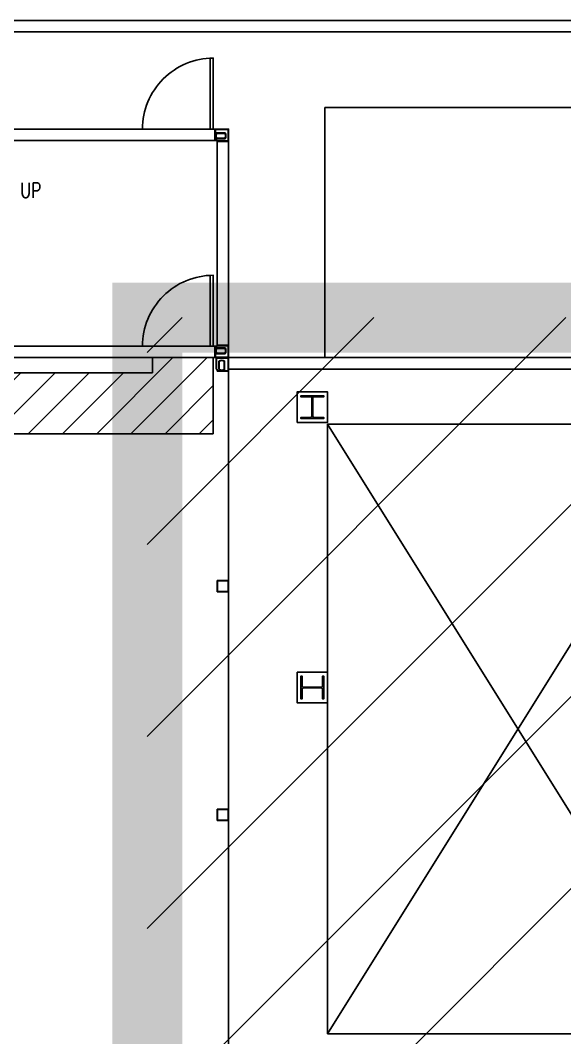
# Model space of a CAD drawing. Header units: millimetres. Extents: x 66027 to 360317, y -114806 to -64032.
# Drawn here: x 128079 to 128508, y -68839 to -68038 of the extents above; entities that cross this region are included whole.
import ezdxf

# ---------------------------------------------------------------- set-up
doc = ezdxf.new("R2010")
doc.units = ezdxf.units.MM
doc.header["$LTSCALE"] = 140
doc.linetypes.add('CENTER', pattern=[2, 1.25, -0.25, 0.25, -0.25])
doc.linetypes.add('PHANTOM2', pattern=[31.75, 15.875, -3.175, 3.175, -3.175, 3.175, -3.175])
for name, color, linetype in [('3', 3, 'Continuous'), ('C_CEN', 1, 'CENTER'), ('C_TEXT_01', 2, 'Continuous'), ('THERMAL INSULATED', 3, 'Continuous')]:
    doc.layers.add(name, color=color, linetype=linetype)
doc.layers.add('DITCH', color=7, linetype='Continuous', lineweight=0)
doc.styles.get("Standard").update_dxf_attribs({"font": 'romans.shx', "width": 0.75, "bigfont": 'whgtxt.shx'})

# ---------------------------------------------------------------- blocks, each defined once
blk = doc.blocks.new('KEY PLAN_NEW')
h = blk.add_hatch()
h.set_pattern_fill('ANSI31', color=253, scale=2)
h.set_pattern_definition([(45, (-1396.921, -1800.0236), (-4.490128, 4.490128), [])])
edge = h.paths.add_edge_path()
edge.add_line((-2006.86, -1075.94), (-2006.86, -1091.94))
edge.add_line((-2006.86, -1091.94), (-2067.86, -1091.94))
edge.add_line((-2067.86, -1091.94), (-2067.86, -1375.94))
edge.add_line((-2067.86, -1375.94), (-2006.86, -1375.94))
edge.add_line((-2006.86, -1375.94), (-2006.86, -1391.94))
edge.add_line((-2006.86, -1391.94), (-2007.86, -1391.94))
edge.add_line((-2007.86, -1391.94), (-2007.86, -1488.94))
edge.add_line((-2007.86, -1488.94), (-2008.31, -1488.94))
edge.add_arc((-2028.72, -1493.5), 20.91, 12.5777, 76.5787)
edge.add_line((-2023.86, -1473.16), (-2023.86, -1391.94))
edge.add_line((-2023.86, -1391.94), (-2247.86, -1391.94))
edge.add_line((-2247.86, -1391.94), (-2247.86, -1488.94))
edge.add_line((-2247.86, -1488.94), (-2263.86, -1488.94))
edge.add_line((-2263.86, -1488.94), (-2263.86, -1452.18))
edge.add_line((-2263.86, -1452.18), (-2549.86, -1452.18))
edge.add_line((-2549.86, -1452.18), (-2549.86, -1488.94))
edge.add_line((-2549.86, -1488.94), (-2565.86, -1488.94))
edge.add_line((-2565.86, -1488.94), (-2565.86, -1427.94))
edge.add_line((-2565.86, -1427.94), (-2720.86, -1427.94))
edge.add_line((-2720.86, -1427.94), (-2720.86, -1411.94))
edge.add_line((-2720.86, -1411.94), (-2623.86, -1411.94))
edge.add_line((-2623.86, -1411.94), (-2623.86, -1075.94))
edge.add_line((-2623.86, -1075.94), (-2563.86, -1075.94))
edge.add_line((-2563.86, -1075.94), (-2563.86, -1071.94))
edge.add_line((-2563.86, -1071.94), (-2547.86, -1071.94))
edge.add_line((-2547.86, -1071.94), (-2547.86, -1091.94))
edge.add_line((-2547.86, -1091.94), (-2607.86, -1091.94))
edge.add_line((-2607.86, -1091.94), (-2607.86, -1411.94))
edge.add_line((-2607.86, -1411.94), (-2549.86, -1411.94))
edge.add_line((-2549.86, -1411.94), (-2549.86, -1436.18))
edge.add_line((-2549.86, -1436.18), (-2263.86, -1436.18))
edge.add_line((-2263.86, -1436.18), (-2263.86, -1375.94))
edge.add_line((-2263.86, -1375.94), (-2083.86, -1375.94))
edge.add_line((-2083.86, -1375.94), (-2083.86, -1075.94))
edge.add_line((-2083.86, -1075.94), (-2006.86, -1075.94))
at = {"color": 253}
for p, q in [((-2548.66, -1011.94, 46), (-2548.66, -993.36, 46)), ((-2547.42, -1014.94, 46), (-2660.3, -1014.94, 46)), ((-2547.42, -1014.94, 46), (-2546.86, -1014.94, 46)), ((-2546.86, -1015.18, 46), (-2546.86, -1014.94, 46)), ((-2546.86, -1068.7, 46), (-2546.86, -1015.18, 46)), ((-2548.66, -1068.94, 46), (-2548.66, -1050.36, 46)), ((-2660.3, -1068.94, 46), (-2547.42, -1068.94, 46)), ((-2547.42, -1068.94, 46), (-2546.86, -1068.94, 46)), ((-2546.86, -1068.7, 46), (-2546.86, -1068.94, 46)), ((-2600.62, -1071.94, 46), (-2547.1, -1071.94, 46)), ((-2600.62, -1071.94, 46), (-2547.1, -1071.94, 46)), ((-2547.86, -1071.94, 46), (-2563.86, -1071.94, 46)), ((-2563.86, -1075.94, 46), (-2563.86, -1071.94, 46)), ((-2547.86, -1091.94, 46), (-2547.86, -1071.94, 46)), ((-2547.1, -1071.94, 46), (-2543.86, -1071.94, 46)), ((-2543.86, -1075.5, 46), (-2543.86, -1071.94, 46)), ((-2543.86, -1071.94, 46), (-2123.86, -1071.94, 46)), ((-2563.86, -1075.94, 46), (-2623.86, -1075.94, 46)), ((-2547.1, -1074.94, 46), (-2546.86, -1074.94, 46)), ((-2546.86, -1075.5, 46), (-2546.86, -1074.94, 46)), ((-2543.86, -1074.94, 46), (-2123.86, -1074.94, 46)), ((-2543.86, -1075.5, 46), (-2543.86, -1368.38, 46)), ((-2517.86, -1089.44, 46), (-2517.86, -1249.44, 46)), ((-2417.86, -1089.44, 46), (-2517.86, -1089.44, 46)), ((-2547.86, -1091.94, 46), (-2607.86, -1091.94, 46)), ((-2546.86, -1130.44, 46), (-2546.86, -1133.44, 46)), ((-2546.86, -1130.44, 46), (-2543.86, -1130.44, 46)), ((-2546.74, -1133.32, 46), (-2546.74, -1130.56, 46)), ((-2546.74, -1130.56, 46), (-2543.98, -1130.56, 46)), ((-2543.98, -1130.56, 46), (-2543.98, -1133.32, 46)), ((-2543.98, -1130.56, 46), (-2543.98, -1133.32, 46)), ((-2543.86, -1130.44, 46), (-2543.86, -1133.44, 46)), ((-2543.86, -1133.44, 46), (-2546.86, -1133.44, 46)), ((-2543.98, -1133.32, 46), (-2546.74, -1133.32, 46)), ((-2546.86, -1190.44, 46), (-2546.86, -1193.44, 46)), ((-2546.86, -1190.44, 46), (-2543.86, -1190.44, 46)), ((-2546.74, -1193.32, 46), (-2546.74, -1190.56, 46)), ((-2546.74, -1190.56, 46), (-2543.98, -1190.56, 46)), ((-2543.98, -1190.56, 46), (-2543.98, -1193.32, 46)), ((-2543.98, -1190.56, 46), (-2543.98, -1193.32, 46)), ((-2543.86, -1193.44, 46), (-2546.86, -1193.44, 46)), ((-2543.98, -1193.32, 46), (-2546.74, -1193.32, 46)), ((-2417.86, -1249.44, 46), (-2517.86, -1249.44, 46))]:
    blk.add_line(p, q, dxfattribs=at)
at = {"color": 253, "linetype": 'Continuous'}
for p, q in [((-2547.42, -1014.94, 46), (-2547.42, -1011.94, 46)), ((-2547.3, -1012.06, 46), (-2547.3, -1011.94, 46)), ((-2544.27, -1012.06, 46), (-2544.27, -1011.94, 46)), ((-2547.42, -1012.06, 46), (-2547.3, -1012.06, 46)), ((-2547.3, -1012.06, 46), (-2547.3, -1014.94, 46)), ((-2544.27, -1012.06, 46), (-2547.3, -1012.06, 46)), ((-2547.02, -1012.97, 46), (-2544.76, -1012.97, 46)), ((-2544.76, -1014.48, 46), (-2547.02, -1014.48, 46)), ((-2544.83, -1013.09, 46), (-2546.96, -1013.09, 46)), ((-2546.96, -1014.36, 46), (-2544.83, -1014.36, 46)), ((-2543.98, -1012.06, 46), (-2543.98, -1012.06, 46)), ((-2543.98, -1012.06, 46), (-2543.98, -1012.06, 46)), ((-2543.98, -1012.35, 46), (-2543.86, -1012.35, 46)), ((-2543.98, -1015.06, 46), (-2543.98, -1012.35, 46)), ((-2546.86, -1015.06, 46), (-2543.98, -1015.06, 46)), ((-2546.86, -1015.18, 46), (-2543.86, -1015.18, 46)), ((-2543.86, -1015.06, 46), (-2543.98, -1015.06, 46)), ((-2543.98, -1015.18, 46), (-2543.98, -1015.06, 46)), ((-2547.42, -1068.94, 46), (-2547.42, -1071.94, 46)), ((-2547.3, -1071.82, 46), (-2547.3, -1068.94, 46)), ((-2544.76, -1069.41, 46), (-2547.02, -1069.41, 46)), ((-2546.96, -1069.53, 46), (-2544.83, -1069.53, 46)), ((-2546.86, -1068.7, 46), (-2543.86, -1068.7, 46)), ((-2546.86, -1068.82, 46), (-2543.98, -1068.82, 46)), ((-2543.98, -1068.7, 46), (-2543.98, -1068.82, 46)), ((-2543.86, -1068.82, 46), (-2543.98, -1068.82, 46)), ((-2543.98, -1068.82, 46), (-2543.98, -1071.53, 46)), ((-2547.42, -1071.82, 46), (-2547.3, -1071.82, 46)), ((-2547.3, -1071.82, 46), (-2547.3, -1071.94, 46)), ((-2544.27, -1071.82, 46), (-2547.3, -1071.82, 46)), ((-2547.1, -1074.94, 46), (-2547.1, -1071.94, 46)), ((-2547.1, -1072.06, 46), (-2546.98, -1072.06, 46)), ((-2547.02, -1070.92, 46), (-2544.76, -1070.92, 46)), ((-2546.98, -1071.94, 46), (-2546.98, -1072.06, 46)), ((-2546.98, -1074.94, 46), (-2546.98, -1072.06, 46)), ((-2546.98, -1072.06, 46), (-2544.27, -1072.06, 46)), ((-2544.83, -1070.8, 46), (-2546.96, -1070.8, 46)), ((-2546.4, -1072.84, 46), (-2546.4, -1075.1, 46)), ((-2546.28, -1075.04, 46), (-2546.28, -1072.91, 46)), ((-2545.01, -1072.91, 46), (-2545.01, -1075.04, 46)), ((-2544.89, -1075.1, 46), (-2544.89, -1072.84, 46)), ((-2544.27, -1071.82, 46), (-2544.27, -1071.94, 46)), ((-2544.27, -1072.06, 46), (-2544.27, -1071.94, 46)), ((-2543.98, -1071.53, 46), (-2543.86, -1071.53, 46)), ((-2543.98, -1071.82, 46), (-2543.98, -1071.82, 46)), ((-2543.98, -1071.82, 46), (-2543.98, -1071.82, 46)), ((-2543.98, -1072.06, 46), (-2543.98, -1072.06, 46)), ((-2543.98, -1072.06, 46), (-2543.98, -1072.06, 46)), ((-2543.98, -1072.35, 46), (-2543.86, -1072.35, 46)), ((-2543.98, -1072.35, 46), (-2543.98, -1075.38, 46)), ((-2543.98, -1075.38, 46), (-2546.86, -1075.38, 46)), ((-2546.86, -1075.5, 46), (-2543.86, -1075.5, 46)), ((-2543.98, -1075.5, 46), (-2543.98, -1075.38, 46)), ((-2543.98, -1075.38, 46), (-2543.86, -1075.38, 46))]:
    blk.add_line(p, q, dxfattribs=at)
at = {"color": 253, "elevation": 46}
for points in [[(-2547.86, -1011.94), (-2547.86, -993.34, 0.414214), (-2566.46, -1011.94, 0.414214)], [(-2547.86, -1068.94), (-2547.86, -1050.34, 0.414214), (-2566.46, -1068.94, 0.414214)]]:
    blk.add_lwpolyline(points, format="xyb", dxfattribs=at)
for points in [[(-2543.86, -1071.94), (-2543.86, -1011.94), (-2663.86, -1011.94), (-2663.86, -1071.94)], [(-2603.86, -1071.94), (-2543.86, -1071.94)]]:
    blk.add_lwpolyline(points, dxfattribs=at)
at = {"color": 253, "linetype": 'Continuous'}
for centre, radius, start, end in [((-2547.3, -1012.06, 46), 0.12, 90, 180), ((-2544.27, -1012.35, 46), 0.41, 0, 90), ((-2545.89, -1013.72, 46), 1.36, 146.2792, 213.7208), ((-2545.89, -1013.72, 46), 1.24, 149.1964, 210.8036), ((-2545.89, -1013.72, 46), 1.24, 329.1964, 30.8036), ((-2545.89, -1013.72, 46), 1.36, 326.2792, 33.7208), ((-2544.27, -1012.35, 46), 0.29, 0, 90), ((-2543.98, -1015.06, 46), 0.12, 270, 0), ((-2545.89, -1070.16, 46), 1.36, 146.2792, 213.7208), ((-2545.89, -1070.16, 46), 1.24, 149.1964, 210.8036), ((-2545.89, -1070.16, 46), 1.24, 329.1964, 30.8036), ((-2545.89, -1070.16, 46), 1.36, 326.2792, 33.7208), ((-2543.98, -1068.82, 46), 0.12, 0, 90), ((-2547.3, -1071.82, 46), 0.12, 180, 270), ((-2546.98, -1072.06, 46), 0.12, 90, 180), ((-2545.64, -1073.97, 46), 1.36, 56.2792, 123.7208), ((-2545.64, -1073.97, 46), 1.24, 59.1964, 120.8036), ((-2544.27, -1071.53, 46), 0.41, 270, 0), ((-2544.27, -1071.53, 46), 0.29, 270, 0), ((-2544.27, -1072.35, 46), 0.41, 0, 90), ((-2544.27, -1072.35, 46), 0.29, 0, 90), ((-2545.64, -1073.97, 46), 1.36, 236.2792, 303.7208), ((-2545.64, -1073.97, 46), 1.24, 239.1964, 300.8036), ((-2543.98, -1075.38, 46), 0.12, 270, 0)]:
    blk.add_arc(centre, radius, start, end, dxfattribs=at)
for points, knots in [([(-2547.02, -1012.97, 46), (-2547.02, -1012.97, 46), (-2547.02, -1012.97, 46), (-2547.02, -1012.97, 46), (-2547.02, -1012.97, 46), (-2547.02, -1012.97, 46), (-2547.02, -1012.98, 46), (-2547.02, -1012.98, 46), (-2547.02, -1012.98, 46), (-2547.01, -1012.99, 46), (-2547.01, -1012.99, 46), (-2547.01, -1013, 46), (-2547, -1013, 46), (-2547, -1013.01, 46), (-2547, -1013.01, 46), (-2547, -1013.01, 46), (-2547, -1013.01, 46), (-2547, -1013.01, 46), (-2547, -1013.02, 46), (-2547, -1013.02, 46), (-2546.99, -1013.03, 46), (-2546.99, -1013.03, 46), (-2546.99, -1013.04, 46), (-2546.98, -1013.04, 46), (-2546.98, -1013.04, 46), (-2546.98, -1013.04, 46), (-2546.98, -1013.04, 46), (-2546.98, -1013.05, 46), (-2546.98, -1013.05, 46), (-2546.98, -1013.05, 46), (-2546.98, -1013.05, 46), (-2546.98, -1013.06, 46), (-2546.97, -1013.06, 46), (-2546.97, -1013.06, 46), (-2546.97, -1013.07, 46), (-2546.97, -1013.07, 46), (-2546.97, -1013.07, 46), (-2546.97, -1013.07, 46), (-2546.97, -1013.07, 46), (-2546.97, -1013.07, 46), (-2546.96, -1013.07, 46), (-2546.96, -1013.08, 46), (-2546.96, -1013.08, 46), (-2546.96, -1013.08, 46), (-2546.96, -1013.08, 46), (-2546.96, -1013.08, 46), (-2546.96, -1013.08, 46), (-2546.96, -1013.08, 46), (-2546.96, -1013.09, 46), (-2546.96, -1013.09, 46), (-2546.96, -1013.09, 46), (-2546.96, -1013.09, 46), (-2546.96, -1013.09, 46), (-2546.96, -1013.09, 46)], [0, 0, 0, 0, 0.00782, 0.00782, 0.015639, 0.031279, 0.031279, 0.062557, 0.062557, 0.125114, 0.125114, 0.187671, 0.187671, 0.21895, 0.21895, 0.234589, 0.234589, 0.250228, 0.250228, 0.312785, 0.312785, 0.375342, 0.375342, 0.437899, 0.437899, 0.453538, 0.453538, 0.469178, 0.469178, 0.500456, 0.500456, 0.563013, 0.563013, 0.62557, 0.62557, 0.641209, 0.641209, 0.656849, 0.656849, 0.688127, 0.688127, 0.750684, 0.750684, 0.813241, 0.813241, 0.828881, 0.828881, 0.84452, 0.84452, 0.875798, 0.875798, 0.938355, 1, 1, 1, 1]), ([(-2546.96, -1014.36, 46), (-2546.96, -1014.36, 46), (-2546.96, -1014.36, 46), (-2546.96, -1014.36, 46), (-2546.96, -1014.36, 46), (-2546.96, -1014.36, 46), (-2546.96, -1014.36, 46), (-2546.96, -1014.36, 46), (-2546.96, -1014.36, 46), (-2546.96, -1014.36, 46), (-2546.96, -1014.37, 46), (-2546.96, -1014.37, 46), (-2546.96, -1014.37, 46), (-2546.96, -1014.37, 46), (-2546.97, -1014.38, 46), (-2546.97, -1014.38, 46), (-2546.97, -1014.38, 46), (-2546.97, -1014.38, 46), (-2546.97, -1014.38, 46), (-2546.97, -1014.38, 46), (-2546.97, -1014.38, 46), (-2546.97, -1014.39, 46), (-2546.98, -1014.39, 46), (-2546.98, -1014.39, 46), (-2546.98, -1014.4, 46), (-2546.98, -1014.4, 46), (-2546.98, -1014.4, 46), (-2546.98, -1014.4, 46), (-2546.98, -1014.4, 46), (-2546.98, -1014.4, 46), (-2546.98, -1014.41, 46), (-2546.99, -1014.41, 46), (-2546.99, -1014.42, 46), (-2546.99, -1014.42, 46), (-2547, -1014.43, 46), (-2547, -1014.43, 46), (-2547, -1014.44, 46), (-2547, -1014.44, 46), (-2547, -1014.44, 46), (-2547, -1014.44, 46), (-2547, -1014.44, 46), (-2547, -1014.44, 46), (-2547.01, -1014.45, 46), (-2547.01, -1014.45, 46), (-2547.01, -1014.46, 46), (-2547.02, -1014.46, 46), (-2547.02, -1014.47, 46), (-2547.02, -1014.47, 46), (-2547.02, -1014.47, 46), (-2547.02, -1014.48, 46), (-2547.02, -1014.48, 46), (-2547.02, -1014.48, 46), (-2547.02, -1014.48, 46), (-2547.02, -1014.48, 46)], [0, 0, 0, 0, 0.06206, 0.12459, 0.12459, 0.155854, 0.155854, 0.171487, 0.171487, 0.187119, 0.187119, 0.249648, 0.249648, 0.312178, 0.312178, 0.343442, 0.343442, 0.359075, 0.359075, 0.374707, 0.374707, 0.437236, 0.437236, 0.499766, 0.499766, 0.53103, 0.53103, 0.546663, 0.546663, 0.562295, 0.562295, 0.624824, 0.624824, 0.687353, 0.687353, 0.749883, 0.749883, 0.765515, 0.765515, 0.781147, 0.781147, 0.812412, 0.812412, 0.874941, 0.874941, 0.937471, 0.937471, 0.968735, 0.968735, 0.984368, 0.992184, 0.992184, 1, 1, 1, 1]), ([(-2544.76, -1012.97, 46), (-2544.76, -1012.97, 46), (-2544.76, -1012.97, 46), (-2544.76, -1012.97, 46), (-2544.76, -1012.97, 46), (-2544.76, -1012.97, 46), (-2544.76, -1012.98, 46), (-2544.77, -1012.98, 46), (-2544.77, -1012.98, 46), (-2544.77, -1012.99, 46), (-2544.77, -1012.99, 46), (-2544.78, -1013, 46), (-2544.78, -1013, 46), (-2544.78, -1013.01, 46), (-2544.78, -1013.01, 46), (-2544.78, -1013.01, 46), (-2544.78, -1013.01, 46), (-2544.78, -1013.01, 46), (-2544.79, -1013.02, 46), (-2544.79, -1013.02, 46), (-2544.79, -1013.03, 46), (-2544.79, -1013.03, 46), (-2544.8, -1013.04, 46), (-2544.8, -1013.04, 46), (-2544.8, -1013.04, 46), (-2544.8, -1013.04, 46), (-2544.8, -1013.04, 46), (-2544.8, -1013.05, 46), (-2544.8, -1013.05, 46), (-2544.8, -1013.05, 46), (-2544.81, -1013.05, 46), (-2544.81, -1013.06, 46), (-2544.81, -1013.06, 46), (-2544.81, -1013.06, 46), (-2544.81, -1013.07, 46), (-2544.81, -1013.07, 46), (-2544.82, -1013.07, 46), (-2544.82, -1013.07, 46), (-2544.82, -1013.07, 46), (-2544.82, -1013.07, 46), (-2544.82, -1013.07, 46), (-2544.82, -1013.08, 46), (-2544.82, -1013.08, 46), (-2544.82, -1013.08, 46), (-2544.82, -1013.08, 46), (-2544.82, -1013.08, 46), (-2544.82, -1013.08, 46), (-2544.82, -1013.08, 46), (-2544.82, -1013.09, 46), (-2544.82, -1013.09, 46), (-2544.83, -1013.09, 46), (-2544.83, -1013.09, 46), (-2544.83, -1013.09, 46), (-2544.83, -1013.09, 46)], [0, 0, 0, 0, 0.00782, 0.00782, 0.015639, 0.031279, 0.031279, 0.062557, 0.062557, 0.125114, 0.125114, 0.187671, 0.187671, 0.21895, 0.21895, 0.234589, 0.234589, 0.250228, 0.250228, 0.312785, 0.312785, 0.375342, 0.375342, 0.437899, 0.437899, 0.453538, 0.453538, 0.469178, 0.469178, 0.500456, 0.500456, 0.563013, 0.563013, 0.62557, 0.62557, 0.641209, 0.641209, 0.656849, 0.656849, 0.688127, 0.688127, 0.750684, 0.750684, 0.813241, 0.813241, 0.828881, 0.828881, 0.84452, 0.84452, 0.875798, 0.875798, 0.938355, 1, 1, 1, 1]), ([(-2544.83, -1014.36, 46), (-2544.83, -1014.36, 46), (-2544.83, -1014.36, 46), (-2544.83, -1014.36, 46), (-2544.82, -1014.36, 46), (-2544.82, -1014.36, 46), (-2544.82, -1014.36, 46), (-2544.82, -1014.36, 46), (-2544.82, -1014.36, 46), (-2544.82, -1014.36, 46), (-2544.82, -1014.37, 46), (-2544.82, -1014.37, 46), (-2544.82, -1014.37, 46), (-2544.82, -1014.37, 46), (-2544.82, -1014.38, 46), (-2544.82, -1014.38, 46), (-2544.82, -1014.38, 46), (-2544.82, -1014.38, 46), (-2544.81, -1014.38, 46), (-2544.81, -1014.38, 46), (-2544.81, -1014.38, 46), (-2544.81, -1014.39, 46), (-2544.81, -1014.39, 46), (-2544.81, -1014.39, 46), (-2544.8, -1014.4, 46), (-2544.8, -1014.4, 46), (-2544.8, -1014.4, 46), (-2544.8, -1014.4, 46), (-2544.8, -1014.4, 46), (-2544.8, -1014.4, 46), (-2544.8, -1014.41, 46), (-2544.8, -1014.41, 46), (-2544.79, -1014.42, 46), (-2544.79, -1014.42, 46), (-2544.79, -1014.43, 46), (-2544.79, -1014.43, 46), (-2544.78, -1014.44, 46), (-2544.78, -1014.44, 46), (-2544.78, -1014.44, 46), (-2544.78, -1014.44, 46), (-2544.78, -1014.44, 46), (-2544.78, -1014.44, 46), (-2544.78, -1014.45, 46), (-2544.77, -1014.45, 46), (-2544.77, -1014.46, 46), (-2544.77, -1014.46, 46), (-2544.77, -1014.47, 46), (-2544.76, -1014.47, 46), (-2544.76, -1014.47, 46), (-2544.76, -1014.48, 46), (-2544.76, -1014.48, 46), (-2544.76, -1014.48, 46), (-2544.76, -1014.48, 46), (-2544.76, -1014.48, 46)], [0, 0, 0, 0, 0.06206, 0.12459, 0.12459, 0.155854, 0.155854, 0.171487, 0.171487, 0.187119, 0.187119, 0.249648, 0.249648, 0.312178, 0.312178, 0.343442, 0.343442, 0.359075, 0.359075, 0.374707, 0.374707, 0.437236, 0.437236, 0.499766, 0.499766, 0.53103, 0.53103, 0.546663, 0.546663, 0.562295, 0.562295, 0.624824, 0.624824, 0.687353, 0.687353, 0.749883, 0.749883, 0.765515, 0.765515, 0.781147, 0.781147, 0.812412, 0.812412, 0.874941, 0.874941, 0.937471, 0.937471, 0.968735, 0.968735, 0.984368, 0.992184, 0.992184, 1, 1, 1, 1]), ([(-2546.96, -1069.53, 46), (-2546.96, -1069.53, 46), (-2546.96, -1069.53, 46), (-2546.96, -1069.53, 46), (-2546.96, -1069.53, 46), (-2546.96, -1069.53, 46), (-2546.96, -1069.52, 46), (-2546.96, -1069.52, 46), (-2546.96, -1069.52, 46), (-2546.96, -1069.52, 46), (-2546.96, -1069.52, 46), (-2546.96, -1069.52, 46), (-2546.96, -1069.52, 46), (-2546.96, -1069.51, 46), (-2546.97, -1069.51, 46), (-2546.97, -1069.51, 46), (-2546.97, -1069.51, 46), (-2546.97, -1069.51, 46), (-2546.97, -1069.51, 46), (-2546.97, -1069.51, 46), (-2546.97, -1069.5, 46), (-2546.97, -1069.5, 46), (-2546.98, -1069.5, 46), (-2546.98, -1069.49, 46), (-2546.98, -1069.49, 46), (-2546.98, -1069.49, 46), (-2546.98, -1069.49, 46), (-2546.98, -1069.48, 46), (-2546.98, -1069.48, 46), (-2546.98, -1069.48, 46), (-2546.98, -1069.48, 46), (-2546.99, -1069.48, 46), (-2546.99, -1069.47, 46), (-2546.99, -1069.47, 46), (-2547, -1069.46, 46), (-2547, -1069.46, 46), (-2547, -1069.45, 46), (-2547, -1069.45, 46), (-2547, -1069.45, 46), (-2547, -1069.45, 46), (-2547, -1069.45, 46), (-2547, -1069.44, 46), (-2547.01, -1069.44, 46), (-2547.01, -1069.43, 46), (-2547.01, -1069.43, 46), (-2547.02, -1069.42, 46), (-2547.02, -1069.42, 46), (-2547.02, -1069.42, 46), (-2547.02, -1069.41, 46), (-2547.02, -1069.41, 46), (-2547.02, -1069.41, 46), (-2547.02, -1069.41, 46), (-2547.02, -1069.41, 46), (-2547.02, -1069.41, 46)], [0, 0, 0, 0, 0.06206, 0.12459, 0.12459, 0.155854, 0.155854, 0.171487, 0.171487, 0.187119, 0.187119, 0.249648, 0.249648, 0.312178, 0.312178, 0.343442, 0.343442, 0.359075, 0.359075, 0.374707, 0.374707, 0.437236, 0.437236, 0.499766, 0.499766, 0.53103, 0.53103, 0.546663, 0.546663, 0.562295, 0.562295, 0.624824, 0.624824, 0.687353, 0.687353, 0.749883, 0.749883, 0.765515, 0.765515, 0.781147, 0.781147, 0.812412, 0.812412, 0.874941, 0.874941, 0.937471, 0.937471, 0.968735, 0.968735, 0.984368, 0.992184, 0.992184, 1, 1, 1, 1]), ([(-2544.83, -1069.53, 46), (-2544.83, -1069.53, 46), (-2544.83, -1069.53, 46), (-2544.83, -1069.53, 46), (-2544.82, -1069.53, 46), (-2544.82, -1069.53, 46), (-2544.82, -1069.52, 46), (-2544.82, -1069.52, 46), (-2544.82, -1069.52, 46), (-2544.82, -1069.52, 46), (-2544.82, -1069.52, 46), (-2544.82, -1069.52, 46), (-2544.82, -1069.52, 46), (-2544.82, -1069.51, 46), (-2544.82, -1069.51, 46), (-2544.82, -1069.51, 46), (-2544.82, -1069.51, 46), (-2544.82, -1069.51, 46), (-2544.81, -1069.51, 46), (-2544.81, -1069.51, 46), (-2544.81, -1069.5, 46), (-2544.81, -1069.5, 46), (-2544.81, -1069.5, 46), (-2544.81, -1069.49, 46), (-2544.8, -1069.49, 46), (-2544.8, -1069.49, 46), (-2544.8, -1069.49, 46), (-2544.8, -1069.48, 46), (-2544.8, -1069.48, 46), (-2544.8, -1069.48, 46), (-2544.8, -1069.48, 46), (-2544.8, -1069.48, 46), (-2544.79, -1069.47, 46), (-2544.79, -1069.47, 46), (-2544.79, -1069.46, 46), (-2544.79, -1069.46, 46), (-2544.78, -1069.45, 46), (-2544.78, -1069.45, 46), (-2544.78, -1069.45, 46), (-2544.78, -1069.45, 46), (-2544.78, -1069.45, 46), (-2544.78, -1069.44, 46), (-2544.78, -1069.44, 46), (-2544.77, -1069.43, 46), (-2544.77, -1069.43, 46), (-2544.77, -1069.42, 46), (-2544.77, -1069.42, 46), (-2544.76, -1069.42, 46), (-2544.76, -1069.41, 46), (-2544.76, -1069.41, 46), (-2544.76, -1069.41, 46), (-2544.76, -1069.41, 46), (-2544.76, -1069.41, 46), (-2544.76, -1069.41, 46)], [0, 0, 0, 0, 0.06206, 0.12459, 0.12459, 0.155854, 0.155854, 0.171487, 0.171487, 0.187119, 0.187119, 0.249648, 0.249648, 0.312178, 0.312178, 0.343442, 0.343442, 0.359075, 0.359075, 0.374707, 0.374707, 0.437236, 0.437236, 0.499766, 0.499766, 0.53103, 0.53103, 0.546663, 0.546663, 0.562295, 0.562295, 0.624824, 0.624824, 0.687353, 0.687353, 0.749883, 0.749883, 0.765515, 0.765515, 0.781147, 0.781147, 0.812412, 0.812412, 0.874941, 0.874941, 0.937471, 0.937471, 0.968735, 0.968735, 0.984368, 0.992184, 0.992184, 1, 1, 1, 1]), ([(-2547.02, -1070.92, 46), (-2547.02, -1070.92, 46), (-2547.02, -1070.92, 46), (-2547.02, -1070.92, 46), (-2547.02, -1070.92, 46), (-2547.02, -1070.91, 46), (-2547.02, -1070.91, 46), (-2547.02, -1070.91, 46), (-2547.02, -1070.9, 46), (-2547.01, -1070.9, 46), (-2547.01, -1070.89, 46), (-2547.01, -1070.89, 46), (-2547, -1070.88, 46), (-2547, -1070.88, 46), (-2547, -1070.88, 46), (-2547, -1070.88, 46), (-2547, -1070.88, 46), (-2547, -1070.88, 46), (-2547, -1070.87, 46), (-2547, -1070.87, 46), (-2546.99, -1070.86, 46), (-2546.99, -1070.86, 46), (-2546.99, -1070.85, 46), (-2546.98, -1070.85, 46), (-2546.98, -1070.84, 46), (-2546.98, -1070.84, 46), (-2546.98, -1070.84, 46), (-2546.98, -1070.84, 46), (-2546.98, -1070.84, 46), (-2546.98, -1070.84, 46), (-2546.98, -1070.83, 46), (-2546.98, -1070.83, 46), (-2546.97, -1070.83, 46), (-2546.97, -1070.82, 46), (-2546.97, -1070.82, 46), (-2546.97, -1070.82, 46), (-2546.97, -1070.82, 46), (-2546.97, -1070.82, 46), (-2546.97, -1070.82, 46), (-2546.97, -1070.82, 46), (-2546.96, -1070.81, 46), (-2546.96, -1070.81, 46), (-2546.96, -1070.81, 46), (-2546.96, -1070.81, 46), (-2546.96, -1070.8, 46), (-2546.96, -1070.8, 46), (-2546.96, -1070.8, 46), (-2546.96, -1070.8, 46), (-2546.96, -1070.8, 46), (-2546.96, -1070.8, 46), (-2546.96, -1070.8, 46), (-2546.96, -1070.8, 46), (-2546.96, -1070.8, 46), (-2546.96, -1070.8, 46)], [0, 0, 0, 0, 0.00782, 0.00782, 0.015639, 0.031279, 0.031279, 0.062557, 0.062557, 0.125114, 0.125114, 0.187671, 0.187671, 0.21895, 0.21895, 0.234589, 0.234589, 0.250228, 0.250228, 0.312785, 0.312785, 0.375342, 0.375342, 0.437899, 0.437899, 0.453538, 0.453538, 0.469178, 0.469178, 0.500456, 0.500456, 0.563013, 0.563013, 0.62557, 0.62557, 0.641209, 0.641209, 0.656849, 0.656849, 0.688127, 0.688127, 0.750684, 0.750684, 0.813241, 0.813241, 0.828881, 0.828881, 0.84452, 0.84452, 0.875798, 0.875798, 0.938355, 1, 1, 1, 1]), ([(-2546.28, -1072.91, 46), (-2546.28, -1072.91, 46), (-2546.28, -1072.91, 46), (-2546.28, -1072.91, 46), (-2546.28, -1072.91, 46), (-2546.28, -1072.91, 46), (-2546.28, -1072.91, 46), (-2546.28, -1072.91, 46), (-2546.28, -1072.91, 46), (-2546.28, -1072.91, 46), (-2546.28, -1072.9, 46), (-2546.29, -1072.9, 46), (-2546.29, -1072.9, 46), (-2546.29, -1072.9, 46), (-2546.29, -1072.9, 46), (-2546.29, -1072.9, 46), (-2546.3, -1072.9, 46), (-2546.3, -1072.9, 46), (-2546.3, -1072.9, 46), (-2546.3, -1072.9, 46), (-2546.3, -1072.89, 46), (-2546.3, -1072.89, 46), (-2546.31, -1072.89, 46), (-2546.31, -1072.89, 46), (-2546.32, -1072.89, 46), (-2546.32, -1072.89, 46), (-2546.32, -1072.88, 46), (-2546.32, -1072.88, 46), (-2546.32, -1072.88, 46), (-2546.32, -1072.88, 46), (-2546.33, -1072.88, 46), (-2546.33, -1072.88, 46), (-2546.34, -1072.88, 46), (-2546.34, -1072.87, 46), (-2546.35, -1072.87, 46), (-2546.35, -1072.87, 46), (-2546.35, -1072.87, 46), (-2546.35, -1072.87, 46), (-2546.36, -1072.86, 46), (-2546.36, -1072.86, 46), (-2546.36, -1072.86, 46), (-2546.36, -1072.86, 46), (-2546.37, -1072.86, 46), (-2546.37, -1072.86, 46), (-2546.38, -1072.85, 46), (-2546.38, -1072.85, 46), (-2546.39, -1072.85, 46), (-2546.39, -1072.85, 46), (-2546.39, -1072.84, 46), (-2546.39, -1072.84, 46), (-2546.39, -1072.84, 46), (-2546.4, -1072.84, 46), (-2546.4, -1072.84, 46), (-2546.4, -1072.84, 46)], [0, 0, 0, 0, 0.06206, 0.12459, 0.12459, 0.155854, 0.155854, 0.171487, 0.171487, 0.187119, 0.187119, 0.249648, 0.249648, 0.312178, 0.312178, 0.343442, 0.343442, 0.359075, 0.359075, 0.374707, 0.374707, 0.437236, 0.437236, 0.499766, 0.499766, 0.53103, 0.53103, 0.546663, 0.546663, 0.562295, 0.562295, 0.624824, 0.624824, 0.687353, 0.687353, 0.749883, 0.749883, 0.765515, 0.765515, 0.781147, 0.781147, 0.812412, 0.812412, 0.874941, 0.874941, 0.937471, 0.937471, 0.968735, 0.968735, 0.984368, 0.992184, 0.992184, 1, 1, 1, 1]), ([(-2544.89, -1072.84, 46), (-2544.89, -1072.84, 46), (-2544.89, -1072.84, 46), (-2544.89, -1072.84, 46), (-2544.89, -1072.84, 46), (-2544.89, -1072.84, 46), (-2544.89, -1072.85, 46), (-2544.9, -1072.85, 46), (-2544.9, -1072.85, 46), (-2544.91, -1072.85, 46), (-2544.91, -1072.86, 46), (-2544.92, -1072.86, 46), (-2544.92, -1072.86, 46), (-2544.92, -1072.86, 46), (-2544.93, -1072.86, 46), (-2544.93, -1072.86, 46), (-2544.93, -1072.87, 46), (-2544.93, -1072.87, 46), (-2544.93, -1072.87, 46), (-2544.94, -1072.87, 46), (-2544.94, -1072.87, 46), (-2544.95, -1072.88, 46), (-2544.95, -1072.88, 46), (-2544.96, -1072.88, 46), (-2544.96, -1072.88, 46), (-2544.96, -1072.88, 46), (-2544.96, -1072.88, 46), (-2544.96, -1072.88, 46), (-2544.97, -1072.89, 46), (-2544.97, -1072.89, 46), (-2544.97, -1072.89, 46), (-2544.97, -1072.89, 46), (-2544.98, -1072.89, 46), (-2544.98, -1072.89, 46), (-2544.99, -1072.9, 46), (-2544.99, -1072.9, 46), (-2544.99, -1072.9, 46), (-2544.99, -1072.9, 46), (-2544.99, -1072.9, 46), (-2544.99, -1072.9, 46), (-2544.99, -1072.9, 46), (-2544.99, -1072.9, 46), (-2545, -1072.9, 46), (-2545, -1072.9, 46), (-2545, -1072.91, 46), (-2545, -1072.91, 46), (-2545, -1072.91, 46), (-2545, -1072.91, 46), (-2545, -1072.91, 46), (-2545, -1072.91, 46), (-2545.01, -1072.91, 46), (-2545.01, -1072.91, 46), (-2545.01, -1072.91, 46), (-2545.01, -1072.91, 46)], [0, 0, 0, 0, 0.00782, 0.00782, 0.015639, 0.031279, 0.031279, 0.062557, 0.062557, 0.125114, 0.125114, 0.187671, 0.187671, 0.21895, 0.21895, 0.234589, 0.234589, 0.250228, 0.250228, 0.312785, 0.312785, 0.375342, 0.375342, 0.437899, 0.437899, 0.453538, 0.453538, 0.469178, 0.469178, 0.500456, 0.500456, 0.563013, 0.563013, 0.62557, 0.62557, 0.641209, 0.641209, 0.656849, 0.656849, 0.688127, 0.688127, 0.750684, 0.750684, 0.813241, 0.813241, 0.828881, 0.828881, 0.84452, 0.84452, 0.875798, 0.875798, 0.938355, 1, 1, 1, 1]), ([(-2544.76, -1070.92, 46), (-2544.76, -1070.92, 46), (-2544.76, -1070.92, 46), (-2544.76, -1070.92, 46), (-2544.76, -1070.92, 46), (-2544.76, -1070.91, 46), (-2544.76, -1070.91, 46), (-2544.77, -1070.91, 46), (-2544.77, -1070.9, 46), (-2544.77, -1070.9, 46), (-2544.77, -1070.89, 46), (-2544.78, -1070.89, 46), (-2544.78, -1070.88, 46), (-2544.78, -1070.88, 46), (-2544.78, -1070.88, 46), (-2544.78, -1070.88, 46), (-2544.78, -1070.88, 46), (-2544.78, -1070.88, 46), (-2544.79, -1070.87, 46), (-2544.79, -1070.87, 46), (-2544.79, -1070.86, 46), (-2544.79, -1070.86, 46), (-2544.8, -1070.85, 46), (-2544.8, -1070.85, 46), (-2544.8, -1070.84, 46), (-2544.8, -1070.84, 46), (-2544.8, -1070.84, 46), (-2544.8, -1070.84, 46), (-2544.8, -1070.84, 46), (-2544.8, -1070.84, 46), (-2544.81, -1070.83, 46), (-2544.81, -1070.83, 46), (-2544.81, -1070.83, 46), (-2544.81, -1070.82, 46), (-2544.81, -1070.82, 46), (-2544.81, -1070.82, 46), (-2544.82, -1070.82, 46), (-2544.82, -1070.82, 46), (-2544.82, -1070.82, 46), (-2544.82, -1070.82, 46), (-2544.82, -1070.81, 46), (-2544.82, -1070.81, 46), (-2544.82, -1070.81, 46), (-2544.82, -1070.81, 46), (-2544.82, -1070.8, 46), (-2544.82, -1070.8, 46), (-2544.82, -1070.8, 46), (-2544.82, -1070.8, 46), (-2544.82, -1070.8, 46), (-2544.82, -1070.8, 46), (-2544.83, -1070.8, 46), (-2544.83, -1070.8, 46), (-2544.83, -1070.8, 46), (-2544.83, -1070.8, 46)], [0, 0, 0, 0, 0.00782, 0.00782, 0.015639, 0.031279, 0.031279, 0.062557, 0.062557, 0.125114, 0.125114, 0.187671, 0.187671, 0.21895, 0.21895, 0.234589, 0.234589, 0.250228, 0.250228, 0.312785, 0.312785, 0.375342, 0.375342, 0.437899, 0.437899, 0.453538, 0.453538, 0.469178, 0.469178, 0.500456, 0.500456, 0.563013, 0.563013, 0.62557, 0.62557, 0.641209, 0.641209, 0.656849, 0.656849, 0.688127, 0.688127, 0.750684, 0.750684, 0.813241, 0.813241, 0.828881, 0.828881, 0.84452, 0.84452, 0.875798, 0.875798, 0.938355, 1, 1, 1, 1]), ([(-2546.28, -1075.04, 46), (-2546.28, -1075.04, 46), (-2546.28, -1075.04, 46), (-2546.28, -1075.04, 46), (-2546.28, -1075.04, 46), (-2546.28, -1075.04, 46), (-2546.28, -1075.04, 46), (-2546.28, -1075.04, 46), (-2546.28, -1075.04, 46), (-2546.28, -1075.04, 46), (-2546.28, -1075.04, 46), (-2546.29, -1075.04, 46), (-2546.29, -1075.05, 46), (-2546.29, -1075.05, 46), (-2546.29, -1075.05, 46), (-2546.29, -1075.05, 46), (-2546.3, -1075.05, 46), (-2546.3, -1075.05, 46), (-2546.3, -1075.05, 46), (-2546.3, -1075.05, 46), (-2546.3, -1075.05, 46), (-2546.3, -1075.05, 46), (-2546.31, -1075.06, 46), (-2546.31, -1075.06, 46), (-2546.32, -1075.06, 46), (-2546.32, -1075.06, 46), (-2546.32, -1075.06, 46), (-2546.32, -1075.06, 46), (-2546.32, -1075.06, 46), (-2546.32, -1075.06, 46), (-2546.33, -1075.07, 46), (-2546.33, -1075.07, 46), (-2546.34, -1075.07, 46), (-2546.34, -1075.07, 46), (-2546.35, -1075.08, 46), (-2546.35, -1075.08, 46), (-2546.35, -1075.08, 46), (-2546.35, -1075.08, 46), (-2546.36, -1075.08, 46), (-2546.36, -1075.08, 46), (-2546.36, -1075.09, 46), (-2546.36, -1075.09, 46), (-2546.37, -1075.09, 46), (-2546.37, -1075.09, 46), (-2546.38, -1075.09, 46), (-2546.38, -1075.1, 46), (-2546.39, -1075.1, 46), (-2546.39, -1075.1, 46), (-2546.39, -1075.1, 46), (-2546.39, -1075.1, 46), (-2546.39, -1075.1, 46), (-2546.4, -1075.1, 46), (-2546.4, -1075.1, 46), (-2546.4, -1075.1, 46)], [0, 0, 0, 0, 0.06206, 0.12459, 0.12459, 0.155854, 0.155854, 0.171487, 0.171487, 0.187119, 0.187119, 0.249648, 0.249648, 0.312178, 0.312178, 0.343442, 0.343442, 0.359075, 0.359075, 0.374707, 0.374707, 0.437236, 0.437236, 0.499766, 0.499766, 0.53103, 0.53103, 0.546663, 0.546663, 0.562295, 0.562295, 0.624824, 0.624824, 0.687353, 0.687353, 0.749883, 0.749883, 0.765515, 0.765515, 0.781147, 0.781147, 0.812412, 0.812412, 0.874941, 0.874941, 0.937471, 0.937471, 0.968735, 0.968735, 0.984368, 0.992184, 0.992184, 1, 1, 1, 1]), ([(-2544.89, -1075.1, 46), (-2544.89, -1075.1, 46), (-2544.89, -1075.1, 46), (-2544.89, -1075.1, 46), (-2544.89, -1075.1, 46), (-2544.89, -1075.1, 46), (-2544.89, -1075.1, 46), (-2544.9, -1075.1, 46), (-2544.9, -1075.1, 46), (-2544.91, -1075.09, 46), (-2544.91, -1075.09, 46), (-2544.92, -1075.09, 46), (-2544.92, -1075.09, 46), (-2544.92, -1075.09, 46), (-2544.93, -1075.08, 46), (-2544.93, -1075.08, 46), (-2544.93, -1075.08, 46), (-2544.93, -1075.08, 46), (-2544.93, -1075.08, 46), (-2544.94, -1075.08, 46), (-2544.94, -1075.07, 46), (-2544.95, -1075.07, 46), (-2544.95, -1075.07, 46), (-2544.96, -1075.07, 46), (-2544.96, -1075.06, 46), (-2544.96, -1075.06, 46), (-2544.96, -1075.06, 46), (-2544.96, -1075.06, 46), (-2544.97, -1075.06, 46), (-2544.97, -1075.06, 46), (-2544.97, -1075.06, 46), (-2544.97, -1075.06, 46), (-2544.98, -1075.05, 46), (-2544.98, -1075.05, 46), (-2544.99, -1075.05, 46), (-2544.99, -1075.05, 46), (-2544.99, -1075.05, 46), (-2544.99, -1075.05, 46), (-2544.99, -1075.05, 46), (-2544.99, -1075.05, 46), (-2544.99, -1075.05, 46), (-2544.99, -1075.05, 46), (-2545, -1075.04, 46), (-2545, -1075.04, 46), (-2545, -1075.04, 46), (-2545, -1075.04, 46), (-2545, -1075.04, 46), (-2545, -1075.04, 46), (-2545, -1075.04, 46), (-2545, -1075.04, 46), (-2545.01, -1075.04, 46), (-2545.01, -1075.04, 46), (-2545.01, -1075.04, 46), (-2545.01, -1075.04, 46)], [0, 0, 0, 0, 0.00782, 0.00782, 0.015639, 0.031279, 0.031279, 0.062557, 0.062557, 0.125114, 0.125114, 0.187671, 0.187671, 0.21895, 0.21895, 0.234589, 0.234589, 0.250228, 0.250228, 0.312785, 0.312785, 0.375342, 0.375342, 0.437899, 0.437899, 0.453538, 0.453538, 0.469178, 0.469178, 0.500456, 0.500456, 0.563013, 0.563013, 0.62557, 0.62557, 0.641209, 0.641209, 0.656849, 0.656849, 0.688127, 0.688127, 0.750684, 0.750684, 0.813241, 0.813241, 0.828881, 0.828881, 0.84452, 0.84452, 0.875798, 0.875798, 0.938355, 1, 1, 1, 1])]:
    blk.add_open_spline(points, degree=3, knots=knots, dxfattribs=at)
at = {"layer": 'C_CEN', "color": 253, "linetype": 'PHANTOM2', "ltscale": 0.1}
for p, q in [((-2517.86, -1089.44, 46), (-2417.86, -1249.44, 46)), ((-2517.86, -1249.44, 46), (-2417.86, -1089.44, 46))]:
    blk.add_line(p, q, dxfattribs=at)
at = {"layer": 'C_TEXT_01', "color": 253, "elevation": 46}
for points in [[(-2525.86, -1088.94), (-2525.86, -1080.94), (-2517.86, -1080.94), (-2517.86, -1088.94)], [(-2525.86, -1154.54), (-2517.86, -1154.54), (-2517.86, -1162.54), (-2525.86, -1162.54)]]:
    blk.add_lwpolyline(points, close=True, dxfattribs=at)
for points in [[(-2521.86, -1087.94), (-2524.86, -1087.94), (-2524.86, -1087.64), (-2522.32, -1087.64, 0.414214), (-2521.96, -1087.28), (-2521.96, -1082.6, 0.414214), (-2522.32, -1082.24), (-2524.86, -1082.24), (-2524.86, -1081.94), (-2518.86, -1081.94), (-2518.86, -1082.24), (-2521.4, -1082.24, 0.414214), (-2521.76, -1082.6), (-2521.76, -1087.28, 0.414214), (-2521.4, -1087.64), (-2518.86, -1087.64), (-2518.86, -1087.94), (-2521.86, -1087.94)], [(-2524.86, -1158.54), (-2524.86, -1155.54), (-2524.56, -1155.54), (-2524.56, -1158.08, 0.414214), (-2524.2, -1158.44), (-2519.52, -1158.44, 0.414214), (-2519.16, -1158.08), (-2519.16, -1155.54), (-2518.86, -1155.54), (-2518.86, -1161.54), (-2519.16, -1161.54), (-2519.16, -1159, 0.414214), (-2519.52, -1158.64), (-2524.2, -1158.64, 0.414214), (-2524.56, -1159), (-2524.56, -1161.54), (-2524.86, -1161.54), (-2524.86, -1158.54)]]:
    blk.add_lwpolyline(points, format="xyb", dxfattribs=at)
at = {"layer": 'DITCH', "color": 253, "lineweight": -3}
for p, q in [((-2885.31, -983.42), (-1730.42, -983.42)), ((-2885.31, -986.42), (-1727.42, -986.42))]:
    blk.add_line(p, q, dxfattribs=at)
at = {"layer": 'THERMAL INSULATED', "color": 253, "ltscale": 0.1}
for q in [(-2518.56, -1071.94, 46), (-2418.56, -1006.29, 46)]:
    blk.add_line((-2518.56, -1006.29, 46), q, dxfattribs=at)
at = {"color": 253, "insert": (-2593.03, -1026.03, 46), "char_height": 4, "attachment_point": 3}
blk.add_mtext_dynamic_manual_height_columns('UP', width=2329.9769, gutter_width=1, heights=[0], dxfattribs=at)

msp = doc.modelspace()

# ---------------------------------------------------------------- hatches: boundary and pattern name
at = {"layer": '3'}
h = msp.add_hatch(dxfattribs=at)
h.set_pattern_fill('ANSI31', color=256, scale=855.36)
h.set_pattern_definition([(45, (-4781843.73, 725383.7), (-75.603857, 75.603857), [])])
h.paths.add_polyline_path([(129550.5, -68272.51), (128178.84, -68272.51), (128178.84, -69252.27), (129550.5, -69252.27)])

# ---------------------------------------------------------------- linework, layer by layer
at = {"layer": '3', "const_width": 55, "elevation": 151.8}
msp.add_lwpolyline([(129550.5, -69252.27), (128178.84, -69252.27), (128178.84, -68272.51), (129550.5, -68272.51)], close=True, dxfattribs=at)

# ---------------------------------------------------------------- block references
at = {"xscale": 3, "yscale": 3, "zscale": 3}
msp.add_blockref('KEY PLAN_NEW', (135874.42, -65088.16), dxfattribs=at)

doc.saveas('drawing.dxf')
